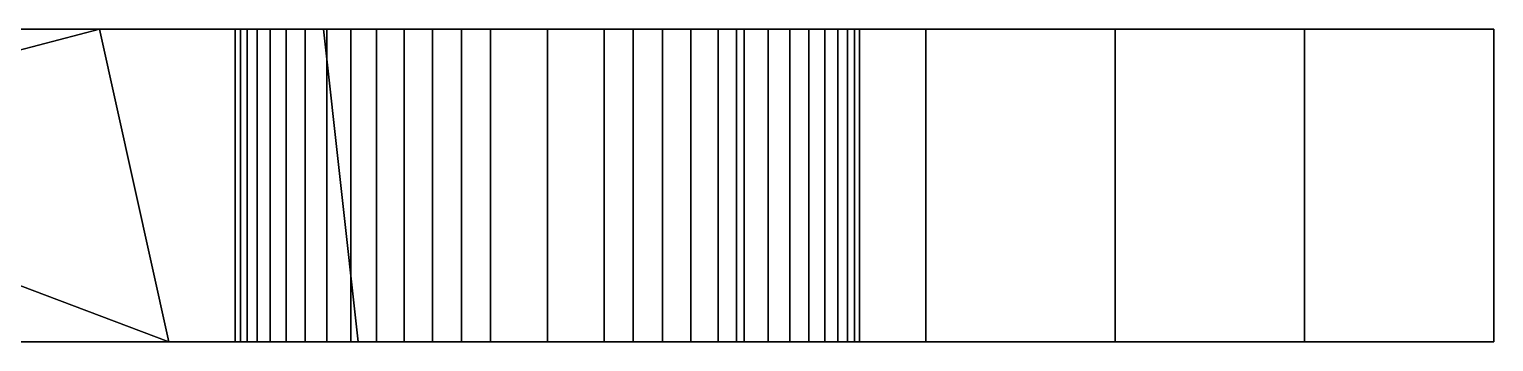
# Model space of a CAD drawing. Header units: millimetres. Extents: x -1238.1 to -1151.2, y -298.5 to -241.1.
# Drawn here: x -1163.92 to -1154.54, y -243.08 to -241.08 of the extents above; entities that cross this region are included whole.
import ezdxf

# ---------------------------------------------------------------- set-up
doc = ezdxf.new("R2010")
doc.units = ezdxf.units.MM
doc.header["$MEASUREMENT"] = 0
doc.layers.add('Print', color=40, linetype='Continuous', true_color=0xffbf00)

msp = doc.modelspace()

# ---------------------------------------------------------------- meshes
at = {"layer": 'Print'}
mesh = msp.add_polyface(dxfattribs=at)
corners = [(-1162.035, -241.0784, 14), (-1163.4696, -241.0784, 14), (-1163.0253, -243.0784, 14), (-1161.8129, -243.0784, 14), (-1166.3387, -241.8284, 14), (-1164.2377, -243.0784, 14), (-1166.3387, -242.5784, 14), (-1165.4501, -243.0784, 14), (-1164.9042, -241.0784, 14), (-1163.4696, -241.0784), (-1166.3387, -241.8284), (-1164.9042, -241.0784), (-1162.035, -241.0784), (-1161.8129, -243.0784), (-1163.0253, -243.0784), (-1164.2377, -243.0784), (-1162.5668, -241.0784, 7.3639), (-1162.5668, -243.0784, 7.3639), (-1162.6005, -243.0784, 7), (-1162.6005, -241.0784, 7), (-1162.6005, -241.0784, 7), (-1162.6005, -243.0784, 7), (-1162.5668, -243.0784, 6.6361), (-1162.5668, -241.0784, 6.6361), (-1162.9672, -241.0784, 4), (-1162.9672, -241.0784, 2), (-1164.6527, -241.0784, 2), (-1164.6527, -241.0784, 4), (-1162.9672, -241.0784, 6), (-1164.6527, -241.0784, 6), (-1162.9672, -241.0784, 10), (-1162.9672, -241.0784, 8), (-1164.6527, -241.0784, 8), (-1164.6527, -241.0784, 10), (-1162.9672, -241.0784, 12), (-1164.6527, -241.0784, 12), (-1164.9042, -241.0784), (-1163.4696, -241.0784), (-1162.035, -241.0784), (-1166.3387, -241.0784, 1), (-1162.1532, -241.0784, 5.7394), (-1166.3387, -241.0784, 5), (-1162.3768, -241.0784, 6.0814), (-1162.4598, -241.0784, 6.2638), (-1162.5233, -241.0784, 6.4497), (-1162.5668, -241.0784, 6.6361), (-1162.2743, -241.0784, 5.9056), (-1162.6005, -241.0784, 7), (-1162.5668, -241.0784, 7.3639), (-1162.1532, -241.0784, 8.2606), (-1166.3387, -241.0784, 12.5), (-1164.9042, -241.0784, 14), (-1166.3387, -241.0784, 11), (-1162.035, -241.0784, 14), (-1163.4696, -241.0784, 14), (-1162.5233, -241.0784, 7.5503), (-1162.4598, -241.0784, 7.7362), (-1163.1986, -243.0784, 4), (-1164.9305, -243.0784, 4), (-1164.9305, -243.0784, 2), (-1163.1986, -243.0784, 2), (-1163.1986, -243.0784, 6), (-1164.9305, -243.0784, 6), (-1163.1986, -243.0784, 8), (-1164.9305, -243.0784, 8), (-1163.1986, -243.0784, 10), (-1164.9305, -243.0784, 10), (-1163.1986, -243.0784, 12), (-1164.9305, -243.0784, 12), (-1164.2377, -243.0784), (-1163.0253, -243.0784), (-1165.4501, -243.0784), (-1162.1532, -243.0784, 5.7394), (-1166.6625, -243.0784, 4.7), (-1162.3768, -243.0784, 6.0814), (-1162.4598, -243.0784, 6.2638), (-1162.5233, -243.0784, 6.4497), (-1162.5668, -243.0784, 6.6361), (-1161.8607, -243.0784, 5.4473), (-1162.0145, -243.0784, 5.5858), (-1162.2743, -243.0784, 5.9056), (-1162.6005, -243.0784, 7), (-1166.6625, -243.0784, 8.75), (-1163.0253, -243.0784, 14), (-1164.2377, -243.0784, 14), (-1165.4501, -243.0784, 14), (-1162.1532, -243.0784, 8.2606), (-1162.5668, -243.0784, 7.3639), (-1162.4598, -243.0784, 7.7362), (-1162.3768, -243.0784, 7.9186), (-1162.5233, -243.0784, 7.5503), (-1162.0145, -243.0784, 8.4142), (-1161.8607, -243.0784, 8.5527), (-1162.2743, -243.0784, 8.0944)]
mesh.append_faces([[corners[k] for k in face] for face in [(0, 1, 2, 3), (2, 1, 4, 4), (2, 4, 5, 5), (6, 7, 5, 5), (8, 4, 1, 1), (9, 10, 11, 11), (9, 12, 13, 14), (14, 15, 10, 10), (9, 14, 10, 10), (16, 17, 18, 19), (20, 21, 22, 23), (24, 25, 26, 27), (28, 24, 27, 29), (30, 31, 32, 33), (34, 30, 33, 35), (36, 26, 25, 37), (25, 38, 37, 37), (39, 26, 36, 36), (28, 40, 24, 24), (41, 29, 27, 27), (28, 29, 32, 31), (42, 28, 43, 43), (44, 28, 45, 45), (43, 28, 44, 44), (42, 46, 28, 28), (28, 47, 45, 45), (31, 48, 47, 47), (30, 49, 31, 31), (28, 31, 47, 47), (35, 50, 51, 51), (33, 52, 35, 35), (53, 34, 54, 54), (35, 51, 54, 34), (48, 31, 55, 55), (55, 31, 56, 56), (57, 58, 59, 60), (61, 62, 58, 57), (63, 64, 62, 61), (65, 66, 64, 63), (67, 68, 66, 65), (60, 69, 70, 70), (69, 60, 59, 59), (71, 69, 59, 59), (72, 61, 57, 57), (73, 58, 62, 62), (74, 75, 61, 61), (76, 77, 61, 61), (75, 76, 61, 61), (78, 79, 57, 57), (72, 80, 61, 61), (79, 72, 57, 57), (61, 77, 81, 81), (82, 64, 66, 66), (68, 67, 83, 84), (85, 68, 84, 84), (86, 65, 63, 63), (63, 81, 87, 87), (88, 89, 63, 63), (90, 88, 63, 63), (91, 92, 65, 65), (86, 91, 65, 65), (93, 63, 89, 89), (87, 90, 63, 63), (61, 81, 63, 63)]])
mesh = msp.add_polyface(dxfattribs=at)
corners = [(-1160.6005, -241.0784, 14), (-1162.035, -241.0784, 14), (-1161.8129, -243.0784, 14), (-1160.6005, -243.0784, 14), (-1162.035, -241.0784), (-1160.6005, -241.0784), (-1160.6005, -243.0784), (-1161.8129, -243.0784), (-1162.5233, -241.0784, 7.5503), (-1162.5233, -243.0784, 7.5503), (-1162.5668, -243.0784, 7.3639), (-1162.5668, -241.0784, 7.3639), (-1162.3768, -241.0784, 7.9186), (-1162.3768, -243.0784, 7.9186), (-1162.4598, -243.0784, 7.7362), (-1162.4598, -241.0784, 7.7362), (-1162.1532, -241.0784, 8.2606), (-1162.1532, -243.0784, 8.2606), (-1162.2743, -243.0784, 8.0944), (-1162.2743, -241.0784, 8.0944), (-1161.8607, -241.0784, 8.5527), (-1161.8607, -243.0784, 8.5527), (-1162.0145, -243.0784, 8.4142), (-1162.0145, -241.0784, 8.4142), (-1161.6947, -241.0784, 8.674), (-1161.6947, -243.0784, 8.674), (-1161.3363, -241.0784, 8.8596), (-1161.3363, -243.0784, 8.8596), (-1161.5189, -243.0784, 8.7766), (-1161.5189, -241.0784, 8.7766), (-1161.1508, -241.0784, 8.9228), (-1161.1508, -243.0784, 8.9228), (-1161.6947, -241.0784, 5.326), (-1161.6947, -243.0784, 5.326), (-1161.5189, -243.0784, 5.2234), (-1161.5189, -241.0784, 5.2234), (-1162.0145, -241.0784, 5.5858), (-1162.0145, -243.0784, 5.5858), (-1161.8607, -243.0784, 5.4473), (-1161.8607, -241.0784, 5.4473), (-1161.3363, -243.0784, 5.1404), (-1161.3363, -241.0784, 5.1404), (-1162.2743, -241.0784, 5.9056), (-1162.2743, -243.0784, 5.9056), (-1162.1532, -243.0784, 5.7394), (-1162.1532, -241.0784, 5.7394), (-1162.3768, -241.0784, 6.0814), (-1162.3768, -243.0784, 6.0814), (-1162.5233, -241.0784, 6.4497), (-1162.5233, -243.0784, 6.4497), (-1162.4598, -243.0784, 6.2638), (-1162.4598, -241.0784, 6.2638), (-1162.5668, -241.0784, 6.6361), (-1162.5668, -243.0784, 6.6361), (-1161.2811, -241.0784, 4), (-1161.2811, -241.0784, 2), (-1162.9672, -241.0784, 2), (-1162.9672, -241.0784, 4), (-1161.2811, -241.0784, 12), (-1161.2811, -241.0784, 10), (-1162.9672, -241.0784, 10), (-1162.9672, -241.0784, 12), (-1161.5189, -241.0784, 5.2234), (-1161.6947, -241.0784, 5.326), (-1161.8607, -241.0784, 5.4473), (-1161.3363, -241.0784, 5.1404), (-1160.6005, -241.0784), (-1162.035, -241.0784), (-1162.0145, -241.0784, 5.5858), (-1162.1532, -241.0784, 5.7394), (-1162.9672, -241.0784, 6), (-1162.2743, -241.0784, 5.9056), (-1162.3768, -241.0784, 7.9186), (-1162.9672, -241.0784, 8), (-1162.2743, -241.0784, 8.0944), (-1162.4598, -241.0784, 7.7362), (-1162.0145, -241.0784, 8.4142), (-1162.1532, -241.0784, 8.2606), (-1161.8607, -241.0784, 8.5527), (-1161.6947, -241.0784, 8.674), (-1162.035, -241.0784, 14), (-1161.3363, -241.0784, 8.8596), (-1161.5189, -241.0784, 8.7766), (-1160.6005, -241.0784, 14), (-1161.4662, -243.0784, 4), (-1163.1986, -243.0784, 4), (-1163.1986, -243.0784, 2), (-1161.4662, -243.0784, 2), (-1161.4662, -243.0784, 12), (-1163.1986, -243.0784, 12), (-1163.1986, -243.0784, 10), (-1161.4662, -243.0784, 10), (-1163.0253, -243.0784), (-1161.8129, -243.0784), (-1161.5189, -243.0784, 5.2234), (-1161.6947, -243.0784, 5.326), (-1161.8607, -243.0784, 5.4473), (-1160.9642, -243.0784, 5.0334), (-1161.1508, -243.0784, 5.0772), (-1161.3363, -243.0784, 5.1404), (-1162.3768, -243.0784, 6.0814), (-1163.1986, -243.0784, 6), (-1162.2743, -243.0784, 5.9056), (-1161.8129, -243.0784, 14), (-1163.0253, -243.0784, 14), (-1162.1532, -243.0784, 8.2606), (-1163.1986, -243.0784, 8), (-1162.2743, -243.0784, 8.0944), (-1161.5189, -243.0784, 8.7766), (-1161.6947, -243.0784, 8.674), (-1161.8607, -243.0784, 8.5527), (-1161.3363, -243.0784, 8.8596), (-1161.1508, -243.0784, 8.9228), (-1160.6005, -243.0784, 14)]
mesh.append_faces([[corners[k] for k in face] for face in [(0, 1, 2, 3), (4, 5, 6, 7), (8, 9, 10, 11), (12, 13, 14, 15), (16, 17, 18, 19), (19, 18, 13, 12), (15, 14, 9, 8), (20, 21, 22, 23), (24, 25, 21, 20), (26, 27, 28, 29), (30, 31, 27, 26), (29, 28, 25, 24), (23, 22, 17, 16), (32, 33, 34, 35), (36, 37, 38, 39), (39, 38, 33, 32), (35, 34, 40, 41), (42, 43, 44, 45), (46, 47, 43, 42), (48, 49, 50, 51), (52, 53, 49, 48), (51, 50, 47, 46), (45, 44, 37, 36), (54, 55, 56, 57), (58, 59, 60, 61), (62, 54, 63, 63), (63, 57, 64, 64), (62, 65, 54, 54), (57, 63, 54, 54), (55, 66, 67, 67), (64, 57, 68, 68), (69, 70, 71, 71), (68, 57, 69, 69), (56, 55, 67, 67), (72, 73, 74, 74), (75, 73, 72, 72), (60, 76, 77, 77), (78, 60, 79, 79), (76, 60, 78, 78), (74, 73, 77, 77), (61, 80, 58, 58), (81, 82, 59, 59), (59, 82, 79, 79), (60, 59, 79, 79), (83, 58, 80, 80), (84, 85, 86, 87), (88, 89, 90, 91), (92, 93, 87, 86), (94, 95, 84, 84), (84, 95, 96, 96), (96, 85, 84, 84), (97, 98, 84, 84), (84, 98, 99, 99), (94, 84, 99, 99), (100, 101, 102, 102), (103, 104, 89, 88), (105, 106, 107, 107), (108, 91, 109, 109), (91, 110, 109, 109), (90, 110, 91, 91), (91, 111, 112, 112), (108, 111, 91, 91), (113, 103, 88, 88)]])
mesh = msp.add_polyface(dxfattribs=at)
corners = [(-1160.6005, -241.0784), (-1159.3881, -241.0784, 0.7), (-1159.3881, -243.0784, 0.7), (-1160.6005, -243.0784), (-1160.6005, -241.0784, 14), (-1160.6005, -243.0784, 14), (-1159.3881, -243.0784, 13.3), (-1159.3881, -241.0784, 13.3), (-1160.9642, -241.0784, 8.9666), (-1160.9642, -243.0784, 8.9666), (-1161.1508, -243.0784, 8.9228), (-1161.1508, -241.0784, 8.9228), (-1160.2362, -241.0784, 8.9666), (-1160.2362, -243.0784, 8.9666), (-1160.6005, -243.0784, 9), (-1160.6005, -241.0784, 9), (-1160.0502, -241.0784, 8.9228), (-1160.0502, -243.0784, 8.9228), (-1159.6815, -241.0784, 8.7766), (-1159.6815, -243.0784, 8.7766), (-1159.8641, -243.0784, 8.8596), (-1159.8641, -241.0784, 8.8596), (-1159.5057, -241.0784, 8.674), (-1159.5057, -243.0784, 8.674), (-1159.6815, -241.0784, 5.2234), (-1159.6815, -243.0784, 5.2234), (-1159.5057, -243.0784, 5.326), (-1159.5057, -241.0784, 5.326), (-1160.0502, -241.0784, 5.0772), (-1160.0502, -243.0784, 5.0772), (-1159.8641, -243.0784, 5.1404), (-1159.8641, -241.0784, 5.1404), (-1160.6005, -241.0784, 5), (-1160.6005, -243.0784, 5), (-1160.2362, -243.0784, 5.0334), (-1160.2362, -241.0784, 5.0334), (-1161.1508, -241.0784, 5.0772), (-1161.1508, -243.0784, 5.0772), (-1160.9642, -243.0784, 5.0334), (-1160.9642, -241.0784, 5.0334), (-1161.3363, -241.0784, 5.1404), (-1161.3363, -243.0784, 5.1404), (-1159.5956, -241.0784, 4), (-1159.5956, -241.0784, 2), (-1161.2811, -241.0784, 2), (-1161.2811, -241.0784, 4), (-1159.5956, -241.0784, 12), (-1159.5956, -241.0784, 10), (-1161.2811, -241.0784, 10), (-1161.2811, -241.0784, 12), (-1160.9642, -241.0784, 5.0334), (-1161.1508, -241.0784, 5.0772), (-1161.3363, -241.0784, 5.1404), (-1160.9642, -241.0784, 8.9666), (-1161.1508, -241.0784, 8.9228), (-1160.6005, -241.0784, 9), (-1161.3363, -241.0784, 8.8596), (-1160.6005, -241.0784, 5), (-1160.6005, -241.0784), (-1160.0502, -241.0784, 5.0772), (-1160.2362, -241.0784, 5.0334), (-1159.3881, -241.0784, 0.7), (-1159.8641, -241.0784, 5.1404), (-1159.6815, -241.0784, 5.2234), (-1159.5057, -241.0784, 5.326), (-1159.5057, -241.0784, 8.674), (-1159.6815, -241.0784, 8.7766), (-1160.2362, -241.0784, 8.9666), (-1160.6005, -241.0784, 14), (-1160.0502, -241.0784, 8.9228), (-1159.8641, -241.0784, 8.8596), (-1159.3881, -241.0784, 13.3), (-1159.7343, -243.0784, 4), (-1161.4662, -243.0784, 4), (-1161.4662, -243.0784, 2), (-1159.7343, -243.0784, 2), (-1159.7343, -243.0784, 12), (-1161.4662, -243.0784, 12), (-1161.4662, -243.0784, 10), (-1159.7343, -243.0784, 10), (-1161.8129, -243.0784), (-1160.6005, -243.0784), (-1160.9642, -243.0784, 8.9666), (-1161.1508, -243.0784, 8.9228), (-1160.6005, -243.0784, 5), (-1160.9642, -243.0784, 5.0334), (-1159.3881, -243.0784, 0.7), (-1160.0502, -243.0784, 5.0772), (-1160.2362, -243.0784, 5.0334), (-1159.8641, -243.0784, 5.1404), (-1159.5057, -243.0784, 5.326), (-1159.6815, -243.0784, 5.2234), (-1159.3397, -243.0784, 5.4473), (-1159.6815, -243.0784, 8.7766), (-1159.5057, -243.0784, 8.674), (-1159.8641, -243.0784, 8.8596), (-1160.6005, -243.0784, 14), (-1160.6005, -243.0784, 9), (-1160.2362, -243.0784, 8.9666), (-1160.0502, -243.0784, 8.9228), (-1159.3881, -243.0784, 13.3)]
mesh.append_faces([[corners[k] for k in face] for face in [(0, 1, 2, 3), (4, 5, 6, 7), (8, 9, 10, 11), (12, 13, 14, 15), (16, 17, 13, 12), (18, 19, 20, 21), (22, 23, 19, 18), (21, 20, 17, 16), (15, 14, 9, 8), (24, 25, 26, 27), (28, 29, 30, 31), (32, 33, 34, 35), (35, 34, 29, 28), (31, 30, 25, 24), (36, 37, 38, 39), (40, 41, 37, 36), (39, 38, 33, 32), (42, 43, 44, 45), (46, 47, 48, 49), (50, 45, 51, 51), (45, 52, 51, 51), (48, 53, 54, 54), (55, 53, 48, 48), (56, 48, 54, 54), (57, 45, 50, 50), (58, 44, 43, 43), (57, 42, 45, 45), (59, 42, 60, 60), (42, 57, 60, 60), (61, 58, 43, 43), (42, 59, 62, 62), (42, 63, 64, 64), (63, 42, 62, 62), (47, 65, 66, 66), (67, 55, 47, 47), (48, 47, 55, 55), (46, 49, 68, 68), (47, 69, 67, 67), (66, 70, 47, 47), (68, 71, 46, 46), (70, 69, 47, 47), (72, 73, 74, 75), (76, 77, 78, 79), (74, 80, 81, 81), (82, 78, 83, 83), (84, 85, 73, 73), (81, 75, 74, 74), (81, 86, 75, 75), (87, 88, 72, 72), (72, 88, 84, 84), (84, 73, 72, 72), (72, 89, 87, 87), (72, 90, 91, 91), (91, 89, 72, 72), (92, 90, 72, 72), (79, 93, 94, 94), (79, 95, 93, 93), (77, 76, 96, 96), (97, 79, 78, 78), (79, 97, 98, 98), (78, 82, 97, 97), (95, 79, 99, 99), (96, 76, 100, 100), (99, 79, 98, 98)]])
mesh = msp.add_polyface(dxfattribs=at)
corners = [(-1159.3881, -241.0784, 0.7), (-1158.1757, -241.0784, 1.4), (-1158.1757, -243.0784, 1.4), (-1159.3881, -243.0784, 0.7), (-1159.3881, -241.0784, 13.3), (-1159.3881, -243.0784, 13.3), (-1158.1757, -243.0784, 12.6), (-1158.1757, -241.0784, 12.6), (-1159.3397, -241.0784, 8.5527), (-1159.3397, -243.0784, 8.5527), (-1159.5057, -243.0784, 8.674), (-1159.5057, -241.0784, 8.674), (-1159.0477, -241.0784, 8.2606), (-1159.0477, -243.0784, 8.2606), (-1159.1859, -243.0784, 8.4142), (-1159.1859, -241.0784, 8.4142), (-1158.9261, -241.0784, 8.0944), (-1158.9261, -243.0784, 8.0944), (-1158.7406, -241.0784, 7.7362), (-1158.7406, -243.0784, 7.7362), (-1158.8236, -243.0784, 7.9186), (-1158.8236, -241.0784, 7.9186), (-1158.6337, -241.0784, 7.3639), (-1158.6337, -243.0784, 7.3639), (-1158.6776, -243.0784, 7.5503), (-1158.6776, -241.0784, 7.5503), (-1158.6005, -241.0784, 7), (-1158.6005, -243.0784, 7), (-1158.6776, -241.0784, 6.4497), (-1158.6776, -243.0784, 6.4497), (-1158.6337, -243.0784, 6.6361), (-1158.6337, -241.0784, 6.6361), (-1158.7406, -241.0784, 6.2638), (-1158.7406, -243.0784, 6.2638), (-1158.9261, -241.0784, 5.9056), (-1158.9261, -243.0784, 5.9056), (-1158.8236, -243.0784, 6.0814), (-1158.8236, -241.0784, 6.0814), (-1159.1859, -241.0784, 5.5858), (-1159.1859, -243.0784, 5.5858), (-1159.0477, -243.0784, 5.7394), (-1159.0477, -241.0784, 5.7394), (-1159.5057, -241.0784, 5.326), (-1159.5057, -243.0784, 5.326), (-1159.3397, -243.0784, 5.4473), (-1159.3397, -241.0784, 5.4473), (-1157.9095, -241.0784, 4), (-1157.9095, -241.0784, 2), (-1159.5956, -241.0784, 2), (-1159.5956, -241.0784, 4), (-1157.9095, -241.0784, 12), (-1157.9095, -241.0784, 10), (-1159.5956, -241.0784, 10), (-1159.5956, -241.0784, 12), (-1159.3397, -241.0784, 5.4473), (-1159.1859, -241.0784, 5.5858), (-1159.0477, -241.0784, 5.7394), (-1159.5057, -241.0784, 5.326), (-1158.1757, -241.0784, 1.4), (-1159.3881, -241.0784, 0.7), (-1157.9095, -241.0784, 6), (-1158.8236, -241.0784, 6.0814), (-1158.7406, -241.0784, 6.2638), (-1158.6776, -241.0784, 6.4497), (-1158.6337, -241.0784, 6.6361), (-1158.9261, -241.0784, 5.9056), (-1159.3397, -241.0784, 8.5527), (-1159.5057, -241.0784, 8.674), (-1159.0477, -241.0784, 8.2606), (-1157.9095, -241.0784, 8), (-1158.9261, -241.0784, 8.0944), (-1159.1859, -241.0784, 8.4142), (-1159.3881, -241.0784, 13.3), (-1158.1757, -241.0784, 12.6), (-1158.6337, -241.0784, 7.3639), (-1158.6776, -241.0784, 7.5503), (-1158.7406, -241.0784, 7.7362), (-1158.8236, -241.0784, 7.9186), (-1158.0023, -243.0784, 4), (-1159.7343, -243.0784, 4), (-1159.7343, -243.0784, 2), (-1158.0023, -243.0784, 2), (-1158.0023, -243.0784, 12), (-1159.7343, -243.0784, 12), (-1159.7343, -243.0784, 10), (-1158.0023, -243.0784, 10), (-1159.3397, -243.0784, 5.4473), (-1159.1859, -243.0784, 5.5858), (-1159.0477, -243.0784, 5.7394), (-1158.0023, -243.0784, 6), (-1158.9261, -243.0784, 5.9056), (-1158.1757, -243.0784, 1.4), (-1159.3881, -243.0784, 0.7), (-1158.7406, -243.0784, 6.2638), (-1158.8236, -243.0784, 6.0814), (-1158.6337, -243.0784, 6.6361), (-1158.6776, -243.0784, 6.4497), (-1159.0477, -243.0784, 8.2606), (-1159.1859, -243.0784, 8.4142), (-1159.3397, -243.0784, 8.5527), (-1159.5057, -243.0784, 8.674), (-1159.3881, -243.0784, 13.3), (-1158.1757, -243.0784, 12.6), (-1158.9261, -243.0784, 8.0944), (-1158.0023, -243.0784, 8), (-1158.6776, -243.0784, 7.5503), (-1158.6337, -243.0784, 7.3639), (-1158.8236, -243.0784, 7.9186), (-1158.7406, -243.0784, 7.7362)]
mesh.append_faces([[corners[k] for k in face] for face in [(0, 1, 2, 3), (4, 5, 6, 7), (8, 9, 10, 11), (12, 13, 14, 15), (16, 17, 13, 12), (18, 19, 20, 21), (22, 23, 24, 25), (25, 24, 19, 18), (21, 20, 17, 16), (15, 14, 9, 8), (26, 27, 23, 22), (28, 29, 30, 31), (32, 33, 29, 28), (34, 35, 36, 37), (38, 39, 40, 41), (41, 40, 35, 34), (37, 36, 33, 32), (42, 43, 44, 45), (45, 44, 39, 38), (31, 30, 27, 26), (46, 47, 48, 49), (50, 51, 52, 53), (46, 49, 54, 54), (54, 55, 46, 46), (46, 55, 56, 56), (54, 49, 57, 57), (58, 59, 48, 48), (60, 61, 62, 62), (60, 63, 64, 64), (63, 60, 62, 62), (60, 65, 61, 61), (47, 58, 48, 48), (52, 66, 67, 67), (68, 69, 70, 70), (71, 66, 51, 51), (51, 68, 71, 71), (51, 66, 52, 52), (72, 73, 53, 53), (69, 74, 75, 75), (69, 75, 76, 76), (50, 53, 73, 73), (69, 76, 77, 77), (78, 79, 80, 81), (82, 83, 84, 85), (78, 86, 79, 79), (86, 78, 87, 87), (88, 89, 90, 90), (78, 88, 87, 87), (91, 80, 92, 92), (78, 89, 88, 88), (89, 93, 94, 94), (89, 95, 96, 96), (89, 94, 90, 90), (81, 80, 91, 91), (97, 85, 98, 98), (85, 84, 99, 99), (85, 99, 98, 98), (84, 100, 99, 99), (101, 83, 102, 102), (97, 103, 104, 104), (104, 105, 106, 106), (104, 107, 108, 108), (82, 102, 83, 83), (104, 103, 107, 107)]])
mesh = msp.add_polyface(dxfattribs=at)
corners = [(-1156.9628, -243.0784, 2.1), (-1158.1757, -243.0784, 1.4), (-1158.1757, -241.0784, 1.4), (-1156.9628, -241.0784, 2.1), (-1155.7504, -241.0784, 2.8), (-1155.7504, -243.0784, 2.8), (-1154.538, -241.0784, 3.5), (-1154.538, -243.0784, 3.5), (-1154.538, -241.0784, 4.9), (-1154.538, -243.0784, 4.9), (-1154.538, -243.0784, 3.5), (-1154.538, -241.0784, 3.5), (-1154.538, -241.0784, 6.3), (-1154.538, -243.0784, 6.3), (-1154.538, -241.0784, 7.7), (-1154.538, -243.0784, 7.7), (-1154.538, -241.0784, 9.1), (-1154.538, -243.0784, 9.1), (-1154.538, -241.0784, 10.5), (-1154.538, -243.0784, 10.5), (-1155.7504, -241.0784, 11.2), (-1155.7504, -243.0784, 11.2), (-1154.538, -243.0784, 10.5), (-1154.538, -241.0784, 10.5), (-1156.9628, -241.0784, 11.9), (-1156.9628, -243.0784, 11.9), (-1158.1757, -243.0784, 12.6), (-1158.1757, -241.0784, 12.6), (-1156.224, -241.0784, 6), (-1156.224, -241.0784, 4), (-1157.9095, -241.0784, 4), (-1157.9095, -241.0784, 6), (-1156.224, -241.0784, 8), (-1157.9095, -241.0784, 8), (-1156.224, -241.0784, 10), (-1157.9095, -241.0784, 10), (-1159.0477, -241.0784, 5.7394), (-1158.9261, -241.0784, 5.9056), (-1156.9628, -241.0784, 2.1), (-1158.1757, -241.0784, 1.4), (-1157.9095, -241.0784, 2), (-1155.7504, -241.0784, 2.8), (-1154.538, -241.0784, 4.9), (-1154.538, -241.0784, 3.5), (-1154.538, -241.0784, 6.3), (-1158.6337, -241.0784, 6.6361), (-1158.6005, -241.0784, 7), (-1154.538, -241.0784, 7.7), (-1158.8236, -241.0784, 7.9186), (-1158.9261, -241.0784, 8.0944), (-1154.538, -241.0784, 9.1), (-1158.6337, -241.0784, 7.3639), (-1159.0477, -241.0784, 8.2606), (-1157.9095, -241.0784, 12), (-1156.9628, -241.0784, 11.9), (-1158.1757, -241.0784, 12.6), (-1154.538, -241.0784, 10.5), (-1155.7504, -241.0784, 11.2), (-1156.2704, -243.0784, 6), (-1158.0023, -243.0784, 6), (-1158.0023, -243.0784, 4), (-1156.2704, -243.0784, 4), (-1156.2704, -243.0784, 8), (-1158.0023, -243.0784, 8), (-1156.2704, -243.0784, 10), (-1158.0023, -243.0784, 10), (-1156.9628, -243.0784, 2.1), (-1158.0023, -243.0784, 2), (-1158.1757, -243.0784, 1.4), (-1155.7504, -243.0784, 2.8), (-1154.538, -243.0784, 4.9), (-1154.538, -243.0784, 3.5), (-1158.6776, -243.0784, 6.4497), (-1158.7406, -243.0784, 6.2638), (-1154.538, -243.0784, 6.3), (-1158.6337, -243.0784, 6.6361), (-1158.6005, -243.0784, 7), (-1154.538, -243.0784, 7.7), (-1158.7406, -243.0784, 7.7362), (-1158.6776, -243.0784, 7.5503), (-1154.538, -243.0784, 9.1), (-1158.6337, -243.0784, 7.3639), (-1159.0477, -243.0784, 8.2606), (-1158.0023, -243.0784, 12), (-1156.9628, -243.0784, 11.9), (-1158.1757, -243.0784, 12.6), (-1154.538, -243.0784, 10.5), (-1155.7504, -243.0784, 11.2)]
mesh.append_faces([[corners[k] for k in face] for face in [(0, 1, 2, 3), (3, 4, 5, 0), (4, 6, 7, 5), (8, 9, 10, 11), (12, 13, 9, 8), (13, 12, 14, 15), (16, 17, 15, 14), (18, 19, 17, 16), (20, 21, 22, 23), (20, 24, 25, 21), (26, 25, 24, 27), (28, 29, 30, 31), (32, 28, 31, 33), (34, 32, 33, 35), (36, 37, 31, 31), (38, 39, 40, 40), (38, 40, 30, 30), (30, 36, 31, 31), (29, 41, 38, 38), (42, 43, 29, 29), (41, 29, 43, 43), (30, 29, 38, 38), (42, 28, 44, 44), (45, 46, 31, 31), (29, 28, 42, 42), (32, 47, 44, 28), (48, 49, 33, 33), (31, 46, 33, 33), (32, 50, 47, 47), (51, 33, 46, 46), (52, 35, 33, 33), (53, 54, 35, 35), (34, 35, 54, 54), (54, 53, 55, 55), (56, 50, 34, 34), (34, 57, 56, 56), (54, 57, 34, 34), (34, 50, 32, 32), (58, 59, 60, 61), (62, 63, 59, 58), (64, 65, 63, 62), (66, 67, 68, 68), (66, 60, 67, 67), (61, 66, 69, 69), (70, 61, 71, 71), (69, 71, 61, 61), (60, 66, 61, 61), (72, 73, 59, 59), (70, 74, 58, 58), (75, 59, 76, 76), (61, 70, 58, 58), (62, 58, 74, 77), (78, 79, 63, 63), (59, 63, 76, 76), (62, 77, 80, 80), (81, 76, 63, 63), (82, 63, 65, 65), (83, 65, 84, 84), (64, 84, 65, 65), (84, 85, 83, 83), (86, 64, 80, 80), (64, 86, 87, 87), (84, 64, 87, 87), (64, 62, 80, 80)]])

doc.saveas('drawing.dxf')
